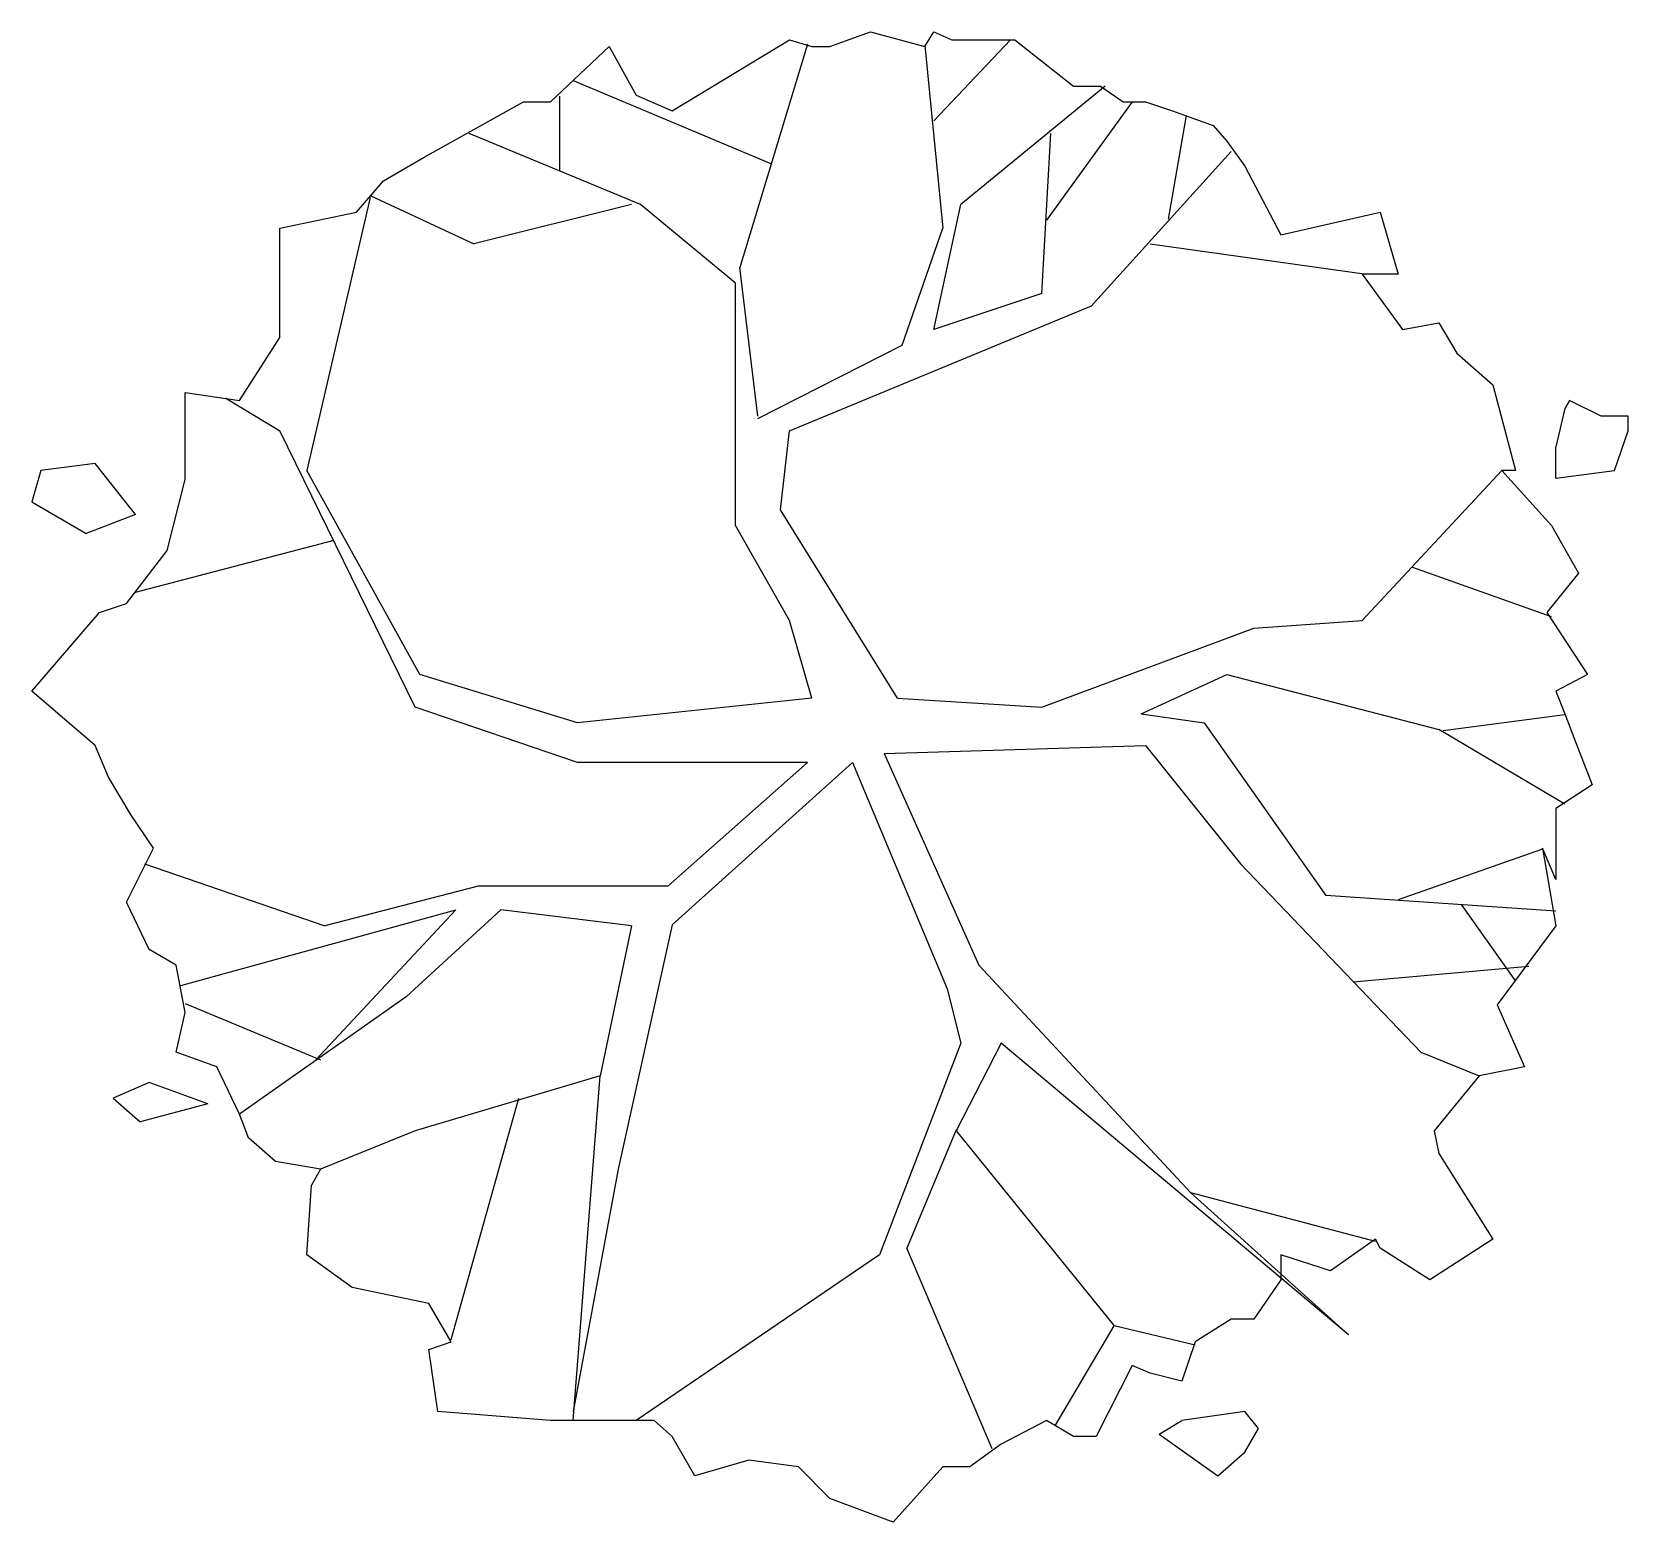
# Model space of a CAD drawing. Header units: millimetres. Extents: x 309.05 to 311.26, y 2597.18 to 2599.25.
import ezdxf

# ---------------------------------------------------------------- set-up
doc = ezdxf.new("R2010")
doc.units = ezdxf.units.MM
doc.header["$LTSCALE"] = 10
doc.layers.add('Vegetais', color=94, linetype='Continuous')

msp = doc.modelspace()

# ---------------------------------------------------------------- linework, layer by layer
at = {"layer": 'Vegetais'}
for p, q in [((310.1542, 2599.2296), (310.2105, 2599.2499)), ((310.2105, 2599.2499), (310.2855, 2599.2296)), ((310.2855, 2599.2296), (310.298, 2599.2499)), ((310.298, 2599.2499), (310.323, 2599.239)), ((309.7667, 2599.1531), (309.848, 2599.2296)), ((309.848, 2599.2296), (309.8855, 2599.1624)), ((309.9355, 2599.1406), (310.098, 2599.239)), ((310.123, 2599.2328), (310.0292, 2598.9234)), ((310.098, 2599.239), (310.1292, 2599.2296)), ((310.1292, 2599.2296), (310.1542, 2599.2296)), ((310.2855, 2599.2312), (310.3105, 2598.9781)), ((310.298, 2599.1265), (310.4042, 2599.239)), ((310.323, 2599.239), (310.4105, 2599.239)), ((310.4105, 2599.239), (310.4917, 2599.1749)), ((309.798, 2599.1828), (310.073, 2599.0671)), ((309.7792, 2599.1609), (309.7792, 2599.0578)), ((309.8855, 2599.1624), (309.9355, 2599.1406)), ((310.5355, 2599.1749), (310.3355, 2599.0109)), ((310.4917, 2599.1749), (310.5292, 2599.1749)), ((310.5292, 2599.1749), (310.5605, 2599.1531)), ((309.5917, 2599.0765), (309.7292, 2599.1531)), ((309.7292, 2599.1531), (309.7667, 2599.1531)), ((310.573, 2599.1531), (310.4542, 2598.989)), ((310.5605, 2599.1531), (310.5917, 2599.1531)), ((310.5917, 2599.1531), (310.6292, 2599.1406)), ((310.6292, 2599.1406), (310.6542, 2599.1312)), ((310.648, 2599.1343), (310.623, 2598.9906)), ((310.6542, 2599.1312), (310.6855, 2599.1203)), ((310.6855, 2599.1203), (310.7042, 2599.0984)), ((309.8917, 2599.0109), (309.6542, 2599.1093)), ((310.448, 2598.8874), (310.4605, 2599.1093)), ((310.7042, 2599.0984), (310.7292, 2599.064)), ((309.5355, 2599.0437), (309.5917, 2599.0765)), ((310.7292, 2599.064), (310.7792, 2598.9687)), ((309.498, 2598.9999), (309.5355, 2599.0437)), ((309.5167, 2599.0203), (309.4292, 2598.6421)), ((309.5167, 2599.0234), (309.6605, 2598.9562)), ((309.8792, 2599.0109), (309.6605, 2598.9562)), ((310.023, 2598.9015), (309.8917, 2599.0109)), ((309.3917, 2598.9781), (309.498, 2598.9999)), ((310.7792, 2598.9687), (310.9167, 2598.9999)), ((310.9167, 2598.9999), (310.9417, 2598.914)), ((309.3917, 2598.9234), (309.3917, 2598.9781)), ((310.598, 2598.9562), (310.898, 2598.914)), ((309.3917, 2598.8265), (309.3917, 2598.9234)), ((310.9417, 2598.914), (310.8917, 2598.914)), ((310.8917, 2598.914), (310.948, 2598.8374)), ((310.948, 2598.8374), (310.998, 2598.8468)), ((310.998, 2598.8468), (311.023, 2598.8046)), ((309.3355, 2598.739), (309.3917, 2598.8265)), ((311.023, 2598.8046), (311.073, 2598.7609)), ((311.073, 2598.7609), (311.1042, 2598.6421)), ((309.2605, 2598.6296), (309.2605, 2598.7499)), ((309.2605, 2598.7499), (309.3355, 2598.739)), ((309.3167, 2598.7421), (309.3917, 2598.6968)), ((311.1792, 2598.739), (311.173, 2598.7281)), ((311.223, 2598.7171), (311.1792, 2598.739)), ((311.173, 2598.7281), (311.1605, 2598.6749)), ((311.2605, 2598.7171), (311.223, 2598.7171)), ((311.2605, 2598.6968), (311.2605, 2598.7171)), ((311.2417, 2598.6421), (311.2605, 2598.6968)), ((311.1605, 2598.6312), (311.1605, 2598.6749)), ((309.1355, 2598.6515), (309.0605, 2598.6421)), ((309.1917, 2598.5812), (309.1355, 2598.6515)), ((309.0605, 2598.6421), (309.048, 2598.5984)), ((309.2355, 2598.5312), (309.2605, 2598.6296)), ((310.8917, 2598.4343), (311.0855, 2598.6421)), ((311.1042, 2598.6421), (311.0855, 2598.6421)), ((311.0855, 2598.6421), (311.1542, 2598.5656)), ((311.1605, 2598.6312), (311.2417, 2598.6421)), ((309.048, 2598.5984), (309.123, 2598.5546)), ((309.1917, 2598.5812), (309.123, 2598.5546)), ((311.1542, 2598.5656), (311.1917, 2598.4999)), ((309.1917, 2598.4734), (309.4667, 2598.5453)), ((309.1792, 2598.4578), (309.2355, 2598.5312)), ((311.1542, 2598.439), (310.9605, 2598.5078)), ((311.1917, 2598.4999), (311.148, 2598.4453)), ((309.1417, 2598.4453), (309.1792, 2598.4578)), ((309.048, 2598.3359), (309.1417, 2598.4453)), ((311.148, 2598.4453), (311.2042, 2598.3593)), ((311.2042, 2598.3593), (311.1605, 2598.3359)), ((309.1355, 2598.2609), (309.048, 2598.3359)), ((311.1605, 2598.3359), (311.173, 2598.3046)), ((311.173, 2598.3031), (311.0042, 2598.2812)), ((311.173, 2598.3046), (311.1855, 2598.2718)), ((311.173, 2598.1796), (310.998, 2598.2828)), ((311.1855, 2598.2718), (311.2105, 2598.2062)), ((309.1542, 2598.2171), (309.1355, 2598.2609)), ((309.1855, 2598.164), (309.1542, 2598.2171)), ((311.2105, 2598.2062), (311.1605, 2598.1734)), ((309.2167, 2598.1187), (309.1855, 2598.164)), ((311.1605, 2598.1734), (311.1605, 2598.0749)), ((309.1792, 2598.0437), (309.2167, 2598.1187)), ((311.1417, 2598.1171), (310.9417, 2598.0468)), ((311.1605, 2598.0749), (311.1417, 2598.1187)), ((311.1417, 2598.1187), (311.1605, 2598.0109)), ((309.2042, 2598.0968), (309.4542, 2598.0109)), ((309.2105, 2597.9781), (309.1792, 2598.0437)), ((311.0292, 2598.0406), (311.1042, 2597.9343)), ((311.1605, 2598.0109), (311.0792, 2597.9015)), ((309.248, 2597.9562), (309.2105, 2597.9781)), ((309.2605, 2597.8906), (309.248, 2597.9562)), ((311.123, 2597.9546), (310.8792, 2597.9328)), ((309.2605, 2597.9031), (309.448, 2597.8249)), ((309.5667, 2597.9124), (309.3355, 2597.7499)), ((311.0792, 2597.9015), (311.1167, 2597.8156)), ((309.248, 2597.8359), (309.2605, 2597.8906)), ((309.3042, 2597.8156), (309.248, 2597.8359)), ((310.973, 2597.8359), (311.0542, 2597.8031)), ((309.3355, 2597.7499), (309.3042, 2597.8156)), ((311.1167, 2597.8156), (311.0542, 2597.8031)), ((309.2105, 2597.7937), (309.1605, 2597.7718)), ((309.2917, 2597.764), (309.2105, 2597.7937)), ((311.0542, 2597.8031), (310.9917, 2597.7265)), ((309.1605, 2597.7718), (309.198, 2597.739)), ((309.2917, 2597.764), (309.198, 2597.739)), ((309.6292, 2597.4374), (309.723, 2597.7718)), ((309.348, 2597.7171), (309.3355, 2597.7499)), ((309.5792, 2597.7265), (309.448, 2597.6734)), ((310.9917, 2597.7265), (310.998, 2597.6953)), ((309.3855, 2597.6843), (309.348, 2597.7171)), ((309.448, 2597.6734), (309.3855, 2597.6843)), ((310.998, 2597.6953), (311.073, 2597.5765)), ((309.448, 2597.6734), (309.4355, 2597.6515)), ((309.8605, 2597.6734), (309.798, 2597.3374)), ((309.4292, 2597.5546), (309.4355, 2597.6515)), ((310.9105, 2597.5734), (310.6542, 2597.6406)), ((310.873, 2597.4437), (310.6542, 2597.6406)), ((310.3792, 2597.2859), (310.2605, 2597.564)), ((310.9105, 2597.5765), (310.848, 2597.5328)), ((310.9167, 2597.564), (310.9105, 2597.5765)), ((310.9855, 2597.5203), (310.9167, 2597.564)), ((311.073, 2597.5765), (310.9855, 2597.5203)), ((309.4917, 2597.5093), (309.4292, 2597.5546)), ((310.223, 2597.5546), (309.8855, 2597.3249)), ((310.848, 2597.5328), (310.7792, 2597.5546)), ((310.7792, 2597.5546), (310.7792, 2597.5203)), ((310.7792, 2597.5203), (310.7417, 2597.4656)), ((309.598, 2597.4874), (309.4917, 2597.5093)), ((309.6292, 2597.4343), (309.598, 2597.4874)), ((310.4667, 2597.3187), (310.548, 2597.4562)), ((310.6605, 2597.4296), (310.548, 2597.4562)), ((310.7105, 2597.4656), (310.6605, 2597.4343)), ((310.7292, 2597.4656), (310.7105, 2597.4656)), ((310.7417, 2597.4656), (310.7292, 2597.4656)), ((309.598, 2597.4234), (309.6292, 2597.4343)), ((310.6605, 2597.4343), (310.6417, 2597.3796)), ((309.6105, 2597.3374), (309.598, 2597.4234)), ((310.573, 2597.4015), (310.523, 2597.3031)), ((310.598, 2597.3906), (310.573, 2597.4015)), ((310.6417, 2597.3796), (310.598, 2597.3906)), ((309.7667, 2597.3249), (309.6105, 2597.3374)), ((309.823, 2597.3249), (309.7667, 2597.3249)), ((309.8792, 2597.3249), (309.823, 2597.3249)), ((309.9105, 2597.3249), (309.8792, 2597.3249)), ((309.9355, 2597.3031), (309.9105, 2597.3249)), ((310.4542, 2597.3249), (310.3917, 2597.2921)), ((310.4917, 2597.3031), (310.4542, 2597.3249)), ((310.6105, 2597.3062), (310.6417, 2597.3249)), ((310.7292, 2597.3374), (310.6417, 2597.3249)), ((310.748, 2597.314), (310.7292, 2597.3374)), ((309.9667, 2597.2484), (309.9355, 2597.3031)), ((310.523, 2597.3031), (310.4917, 2597.3031)), ((310.6105, 2597.3062), (310.6917, 2597.2484)), ((310.7292, 2597.2812), (310.748, 2597.314)), ((310.3917, 2597.2921), (310.348, 2597.2609)), ((310.6917, 2597.2484), (310.7292, 2597.2812)), ((310.0417, 2597.2703), (309.9667, 2597.2484)), ((310.1105, 2597.2609), (310.0417, 2597.2703)), ((310.1542, 2597.2171), (310.1105, 2597.2609)), ((310.3105, 2597.2609), (310.2417, 2597.1843)), ((310.348, 2597.2609), (310.3105, 2597.2609)), ((310.2417, 2597.1843), (310.1542, 2597.2171))]:
    msp.add_line(p, q, dxfattribs=at)
at = {"layer": 'Vegetais', "color": 34}
for p, q in [((310.7105, 2599.0843), (310.5167, 2598.8703)), ((310.298, 2598.8374), (310.3355, 2599.0109)), ((310.2542, 2598.8156), (310.3105, 2598.9781)), ((310.0542, 2598.7171), (310.0292, 2598.9234)), ((310.023, 2598.5656), (310.023, 2598.9015)), ((310.098, 2598.6968), (310.5167, 2598.8703)), ((310.448, 2598.8874), (310.298, 2598.8374)), ((310.0542, 2598.714), (310.2542, 2598.8156)), ((309.5792, 2598.314), (309.3917, 2598.6968)), ((310.0855, 2598.5874), (310.098, 2598.6968)), ((309.5855, 2598.3593), (309.4292, 2598.6421)), ((310.248, 2598.3265), (310.0855, 2598.5874)), ((310.098, 2598.4343), (310.023, 2598.5656)), ((310.1292, 2598.3265), (310.098, 2598.4343)), ((310.7417, 2598.4234), (310.8917, 2598.4343)), ((310.448, 2598.314), (310.7417, 2598.4234)), ((309.8042, 2598.2921), (309.5855, 2598.3593)), ((310.5855, 2598.3046), (310.7042, 2598.3593)), ((310.7042, 2598.3593), (310.998, 2598.2828)), ((310.1292, 2598.3265), (309.8042, 2598.2921)), ((310.248, 2598.3265), (310.448, 2598.314)), ((309.8042, 2598.2374), (309.5792, 2598.314)), ((310.5855, 2598.3046), (310.673, 2598.2921)), ((310.673, 2598.2921), (310.8417, 2598.0531)), ((310.2292, 2598.2499), (310.5917, 2598.2609)), ((310.2292, 2598.2499), (310.3605, 2597.9562)), ((310.5917, 2598.2609), (310.723, 2598.0968)), ((310.123, 2598.2374), (309.8042, 2598.2374)), ((310.123, 2598.2374), (309.9292, 2598.0656)), ((309.9355, 2598.0124), (310.1855, 2598.2374)), ((310.1855, 2598.2374), (310.3167, 2597.9234)), ((310.723, 2598.0968), (310.973, 2597.8359)), ((309.6667, 2598.0656), (309.4542, 2598.0109)), ((309.9292, 2598.0656), (309.6667, 2598.0656)), ((311.1605, 2598.0312), (310.8417, 2598.0531)), ((309.2542, 2597.9281), (309.6355, 2598.0328)), ((309.6355, 2598.0328), (309.4417, 2597.8249)), ((309.698, 2598.0328), (309.5667, 2597.9124)), ((309.8792, 2598.0109), (309.698, 2598.0328)), ((309.8792, 2598.0109), (309.8355, 2597.8031)), ((309.9355, 2598.0124), (309.8605, 2597.6734)), ((310.3605, 2597.9562), (310.6542, 2597.6406)), ((310.3167, 2597.9234), (310.3355, 2597.8484)), ((310.3355, 2597.8484), (310.223, 2597.5546)), ((310.3917, 2597.8484), (310.3292, 2597.7265)), ((310.873, 2597.4437), (310.3917, 2597.8484)), ((309.8355, 2597.8031), (309.5792, 2597.7265)), ((309.798, 2597.3249), (309.8355, 2597.8031)), ((310.3292, 2597.7281), (310.2605, 2597.564)), ((310.3292, 2597.7265), (310.548, 2597.4562))]:
    msp.add_line(p, q, dxfattribs=at)

doc.saveas('drawing.dxf')
